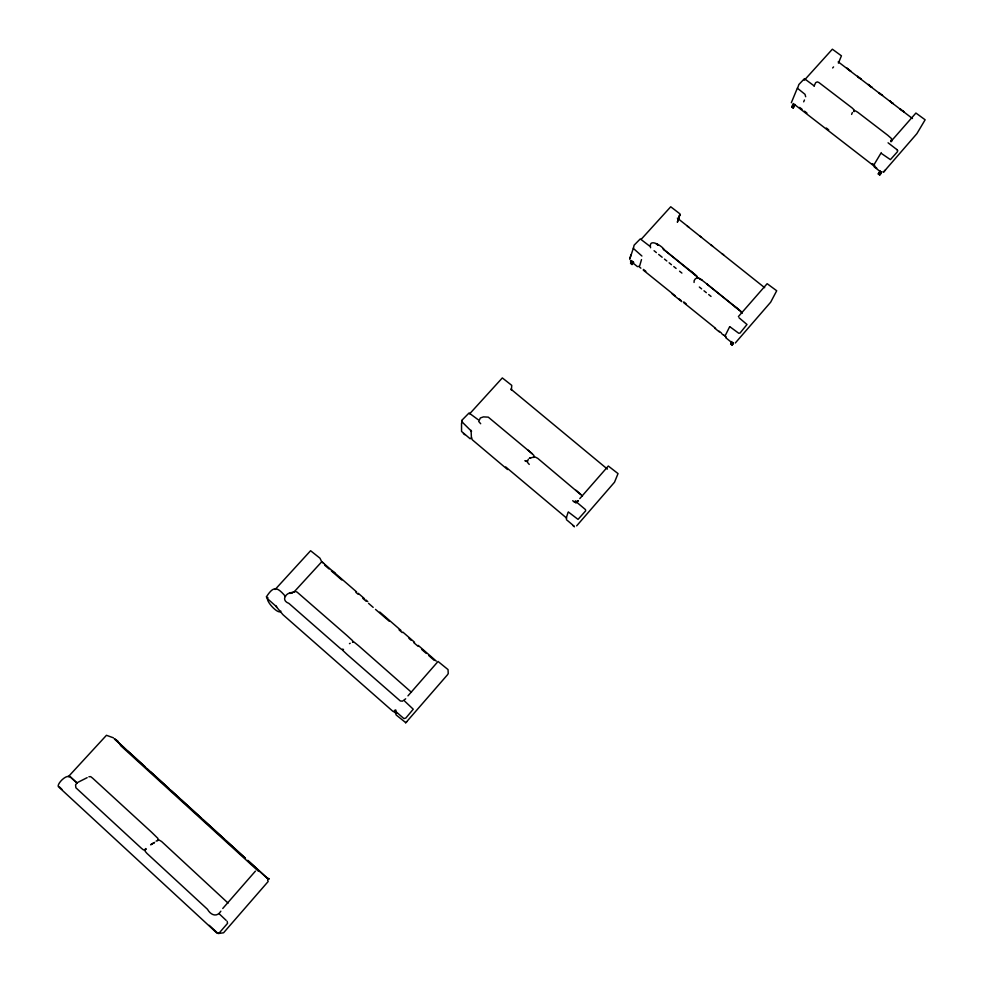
<?xml version="1.0" encoding="UTF-8"?>
<svg xmlns="http://www.w3.org/2000/svg" width="983" height="983" viewBox="0 0 983 983"><rect width="100%" height="100%" fill="white"/><g stroke="black" fill="none" stroke-linecap="round" stroke-linejoin="round"><path stroke-width="1.47" d="M227.147 921.292L227.564 923.344L219.307 932.867L217.022 933.162L58.292 786.597C56.953 783.967 66.23 773.732 70.42 776.963M220.856 911.192C216.997 917.557 210.78 915.259 207.438 909.238L146.922 853.367L145.091 851.204L145.619 848.55M342.649 649.271L342.735 650.328L347.208 654.555L400.327 700.977L402.526 701.149L405.684 698.802M853.981 111.693L853.846 109.641L852.101 107.921L818.876 82.511L817.303 81.896L815.681 82.646L814.096 86.049M896.779 149.514L897.774 150.559L897.393 151.787L890.414 159.627L881.64 153.618M462.465 421.805L461.531 423.341L461.555 431.451L470.095 438.725L471.791 437.963M641.911 256.022L633.384 248.441L634.096 245.197L640.277 238.918L649.444 245.934M805.679 96.752L805.003 94.319L797.557 88.335L798.86 84.513L804.438 78.689L814.194 85.926M511.393 390.177L511.762 385.373L502.325 377.927L469.628 413.855M698.188 278.484L696.222 275.486L663.476 249.326M353.192 642.255L352.651 640.719L346.655 635.264L297.038 592.061L295.318 591.459L289.776 593.437L292.836 592.503C286.25 592.061 280.266 600.195 288.879 603.39L339.946 648.116L341.924 649.616L343.509 649.394M507.547 469.53L472.491 439.954L471.447 438.357L471.078 430.321L471.545 431.34L461.949 421.818L462.28 419.864L469.051 412.995L478.168 419.716M266.454 596.755C273.225 586.458 276.628 585.917 285.537 596.534M461.936 420.859L462.084 420.208M266.442 596.828L267.315 598.561L276.702 606.88L275.633 605.909L282.944 614.682L392.758 711.213L396.567 713.166M891.655 141.441L891.63 140.176L891.028 141.773L891.63 138.689L887.723 135.236L857.741 112.259L855.37 110.833L853.588 111.263M630.951 254.806L629.734 259.193L633.433 247.925M633.163 263.223L632.008 264.513L630.595 263.37L631.393 260.52L633.765 262.449M157.71 840.674L158.005 838.499L151.554 832.183L92.685 778.217L90.669 776.631L88.9 776.754M632.008 264.513L632.806 261.662M639.614 266.074L641.506 259.598M851.622 114.409L852.347 112.553M566.196 518.274L568.149 512.118M891.507 140.544L891.728 139.832M533.683 457.5L533.978 455.522L532.233 453.765L488.281 417.148L483.452 416.878L480.343 417.972L478.721 421.474L480.687 423.734M677.459 221.998L679.953 213.864L670.725 206.774L641.432 239.041M677.398 222.183L679.88 214.736L678.761 218.079M258.197 871.012L120.368 745.36M803.676 101.827L804.463 100.008M795.247 104.53L793.158 108.056L791.757 106.975L793.256 103.522L876.75 168.118M793.158 108.056L794.657 104.603M838.388 63.121L841.436 55.834L832.368 49.199L804.315 80.237M724.95 336.174L729.656 326.737M733.244 343.792L732.089 345.119L730.652 343.964L731.917 341.457M732.089 345.119L733.367 342.625M873.58 165.439L881.296 152.586M880.768 173.782L879.687 175.023L878.274 173.93L880.166 170.735M879.687 175.023L882.046 171.656M664.176 249.731C662.493 246.131 648.227 237.235 650.562 247.753M528.313 459.27L527.269 462.133L529.247 464.418M395.768 709.886L394.822 711.348L396.21 715.01L405.819 722.702L447.339 674.94L448.236 673.601L448.039 669.595L438.049 661.461L407.957 695.866M797.446 87.905L791.327 102.736M267.855 597.492C264.759 600.466 278.68 615.358 280.868 611.131M267.609 880.436L268.998 878.827L266.528 877.426M268.199 881.468L223.583 932.781L218.14 933.555M885.486 169.887L883.496 172.148L916.869 133.676L925.138 119.791L915.91 113.045L891.114 141.282M832.65 67.962L833.572 66.905M738.405 316.587L767.145 283.694L776.705 290.759L770.672 302.199L735.284 343.006M730.652 343.964L731.794 342.637M878.274 173.93L879.343 172.689M222.76 908.476L255.408 871.135M575.878 503.112L577.844 500.851M579.81 498.59L608.305 466.028L618.037 473.597L614.51 482.223L576.652 525.856M791.757 106.975L792.851 105.759M630.595 263.37L631.75 262.08M275.117 589.493L310.591 550.726L319.966 558.197L321.625 561.576M68.282 776.754L106.459 735.296L113.45 737.828M293.696 592.368L321.797 561.711L356.608 591.901M406.741 721.731L405.549 722.812M146.307 849.054L143.579 849.988L141.564 848.415L75.875 787.752L75.58 784.889L77.092 782.738L87.143 777.664M156.088 841.141L158.853 839.851L161.63 841.534L228.081 903.094M577.34 501.183L578.311 500.63L575.546 502.215M349.469 643.644L350.194 643.287M530.771 457.673L529.37 458.311L534.691 456.776L537.689 458.324L582.464 496.071M395.817 710.672L394.662 710.66L395.608 711.336L394.38 710.365L395.031 710.881M526.937 461.002L524.91 460.658L525.708 461.138M352.455 641.985L353.941 641.985L358.635 645.782L411.435 692.29M510.853 389.084L607.396 469.088M838.204 61.831L912.47 118.513M268.998 878.827L267.818 878.802L248.625 861.305M730.086 326.884L738.761 333.274L740.039 333.053L746.994 324.501L739.032 317.767M572.671 500.74L575.215 502.276M395.498 711.25L403.902 718.598L405.844 718.032L413.241 709.21L404.664 701.125M568.666 512.204L578.041 519.393L585.671 510.841L585.512 509.624L575.276 501.023L576.149 501.76M116.141 740.346L117.837 741.059L114.679 739.007L145.14 766.765M656.251 243.858L658.413 245.209L656.816 244.103M700.24 279.012L699.417 278.607L702.059 280.167M700.093 278.803C697.525 276.149 693.371 279.283 694.059 282.453M574.047 501.809L574.785 502.239M656.472 243.956L657.811 244.89M699.785 278.57L701.604 279.958M701.137 279.516L707.871 284.726M677.373 218.128L688.997 227.331M687.314 226.115L764.676 287.7M700.019 236.117L701.518 237.198M711.078 244.914L712.577 246.008M722.161 253.749L723.66 254.83M721.964 333.974L723.353 334.994M888.067 142.793L897.295 149.92M799.658 107.405L802.079 109.285M804.499 111.153L806.92 113.033M826.31 128.011L828.73 129.891M872.339 163.608L874.759 165.488M874.243 166.913L881.382 172.43M707.318 284.431L740.236 310.739L742.226 313.258M663.156 248.969L697.205 276.837L696.652 276.149M707.06 284.124L740.826 311.525M658.671 254.45L662.161 257.239M664.483 259.107L666.806 260.962M669.128 262.83L671.45 264.697M673.773 266.553L676.095 268.42M679.572 271.21L681.895 273.065M703.988 290.784L706.335 292.664M708.682 294.544L711.028 296.424M643.447 269.428L645.819 271.333M683.812 301.916L686.183 303.821M638.508 266.27L640.879 268.175M643.251 270.092L675.26 295.858M678.823 298.721L681.194 300.638M683.566 302.543L715.575 328.322M719.138 331.185L721.51 333.09M723.881 334.994L726.253 336.911M672.175 293.929L681.772 301.658M714.973 328.383L719.31 331.873M630.422 260.962L637.525 266.676M725.675 337.648L732.925 343.497M699.331 287.024L701.641 288.904M654.076 250.714L656.361 252.582M734.731 306.389L739.621 310.407M690.631 271.062L695.46 275.043M505.704 466.925L566.761 518.213M574.281 526.298L566.368 519.614M463.398 433.54L464.824 434.732M572.954 525.598L574.416 526.827M323.628 563.198L321.883 561.735M335.154 573.212L333.028 571.406M379.794 612.053L400.99 630.435M402.846 632.081L414.58 642.28M576.001 490.271L580.707 494.289M527.588 449.784L532.233 453.765M324.697 565.176L329.084 568.96M358.304 593.327L364.472 598.672M367.777 601.608L365.971 599.999M331.345 570.914L341.765 579.982M355.871 592.331L358.181 594.334M362.788 598.34L366.241 601.338M368.551 603.353L373.184 607.371M375.494 609.386L389.268 621.256M399.073 629.87L402.219 632.61M408.953 638.372L411.275 640.375M413.88 642.747L418.217 646.421M421.695 649.444L426.327 653.474M428.649 655.477L434.289 660.416M418.23 645.389L436.292 661.104M147.389 768.829L168.818 788.354M171.067 790.406L245.492 858.245M247.753 860.297L268.052 878.802M114.286 738.847L124.448 748.112M127.839 751.196L147.032 768.694M150.411 771.778L178.636 797.508M180.897 799.56L201.22 818.089M203.469 820.141L223.792 838.671M226.053 840.723L245.246 858.22M77.301 783.267L69.719 776.349L76.281 782.37M61.88 789.288L59.496 786.953M226.115 920.334L219.332 913.932M209.219 925.322L217.526 933.039M740.666 311.292L741.219 311.992M854.03 110.366L853.957 111.202L854.03 110.366M153.508 843.07L150.62 844.778L154.577 842.443L153.508 843.07M850.639 70.985L848.943 69.916L850.664 71.009M861.231 79.082L859.523 78.013L861.255 79.119M871.847 87.204L870.139 86.123L871.872 87.229M882.488 95.339L880.768 94.257L882.501 95.376M893.154 103.498L891.421 102.416L893.166 103.522M903.844 111.681L902.111 110.588L903.856 111.706M891.102 102.146L889.554 100.758L891.077 102.146M901.755 110.317L900.231 108.929L901.755 110.317M880.424 93.999L878.9 92.611L880.424 93.999M869.783 85.865L868.272 84.477L869.783 85.865M859.179 77.743L857.655 76.367L859.179 77.743M848.587 69.646L847.076 68.269L848.587 69.646"/></g></svg>
